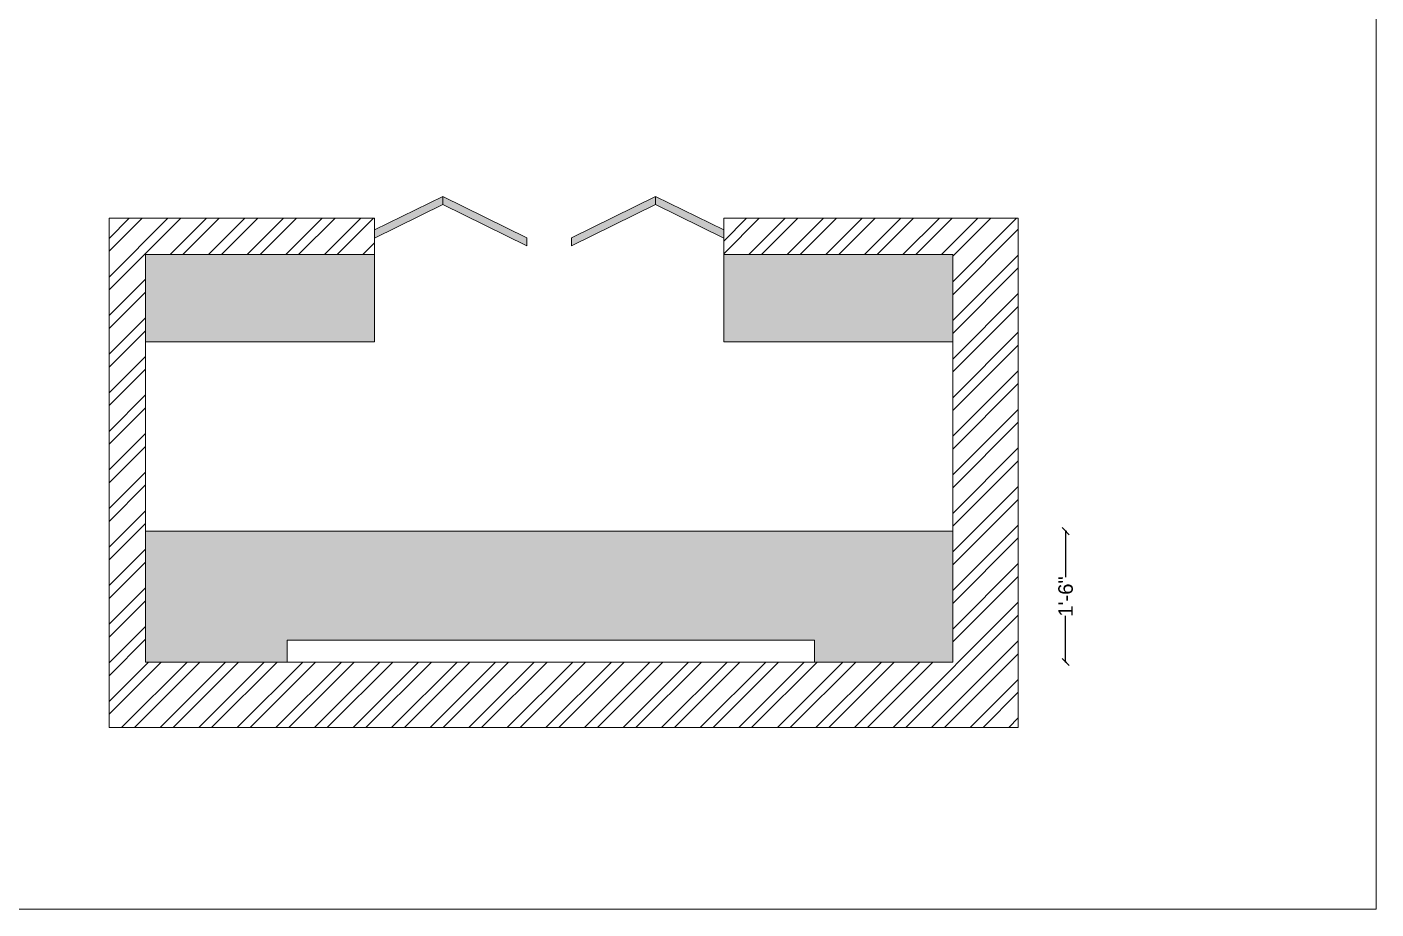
# Model space of a CAD drawing. Header units: inches. Extents: x 15448 to 46480, y -8154 to 0.
# Drawn here: x 19787.6 to 19973, y -3273.6 to -3152.3 of the extents above; entities that cross this region are included whole.
import ezdxf

# ---------------------------------------------------------------- set-up
doc = ezdxf.new("R2010")
doc.units = ezdxf.units.IN
doc.header["$MEASUREMENT"] = 0
doc.layers.add('IEL-HATCH-002', color=7, linetype='Continuous')
doc.layers.add('ROD', color=7, linetype='Continuous', lineweight=9)
doc.styles.add('b.k', font='verdana.ttf')
doc.styles.get("Standard").update_dxf_attribs({"font": 'arial.ttf'})
doc.dimstyles.new('STANDARD$0', dxfattribs={"dimscale": 0, "dimtxt": 6, "dimasz": 3, "dimexe": 2, "dimexo": 2, "dimgap": 0, "dimtad": 0, "dimtih": 1, "dimtoh": 1, "dimdec": 1, "dimzin": 0, "dimdsep": 46, "dimlunit": 4, "dimtxsty": 'b.k', "dimcen": 2.5, "dimclrd": 256, "dimclre": 256, "dimclrt": 256, "dimadec": 0, "dimazin": 0, "dimtfac": 1, "dimtdec": 1, "dimtofl": 0, "dimtmove": 2, "dimatfit": 2, "dimfxl": 1, "dimfrac": 2, "dimtolj": 1, "dimtzin": 0, "dimlwd": 9, "dimlwe": 9, "dimarcsym": 0})

# ---------------------------------------------------------------- blocks, each defined once
blk = doc.blocks.new('_Oblique')
at = {"color": 0, "linetype": 'ByBlock', "lineweight": -2}
blk.add_line((-0.5, -0.5), (0.5, 0.5), dxfattribs=at)
blk = doc.blocks.new('*D356')
at = {"color": 1, "lineweight": -2, "transparency": 16777216}
for p, q in [((19930.32, -3221.6), (19930.54, -3221.6)), ((19930.36, -3221.6), (19930.36, -3227.95)), ((19930.36, -3239.6), (19930.36, -3233.26)), ((19930.32, -3239.6), (19930.54, -3239.6))]:
    blk.add_line(p, q, dxfattribs=at)
at = {"layer": 'Defpoints', "color": 0, "transparency": 16777216}
for p in [(19914.85, -3221.6), (19914.85, -3239.6), (19930.36, -3239.6)]:
    blk.add_point(p, dxfattribs=at)
at = {"color": 1, "lineweight": -2, "transparency": 16777216}
for p, rotation in [((19930.36, -3221.6), 90), ((19930.36, -3239.6), 270)]:
    blk.add_blockref('_Oblique', p, dxfattribs=dict(at, rotation=rotation))
at = {"color": 1, "lineweight": 5, "transparency": 16777216, "insert": (19930.36, -3230.6), "char_height": 2, "attachment_point": 5, "rotation": 90}
blk.add_mtext('\\A1;1\'-6"', dxfattribs=at)

msp = doc.modelspace()

# ---------------------------------------------------------------- hatches: boundary and pattern name
at = {"layer": 'IEL-HATCH-002', "lineweight": 5, "true_color": 0x9d754d, "transparency": 33554687}
h = msp.add_hatch(color=35, dxfattribs=at)
h.dxf.hatch_style = 1
h.paths.add_polyline_path([(19883.35, -3181.32), (19883.35, -3180.2), (19873.97, -3175.59), (19873.97, -3176.71)])
h.paths.add_polyline_path([(19862.41, -3181.28), (19862.41, -3182.39), (19873.97, -3176.71), (19873.97, -3175.59)])
h.paths.add_polyline_path([(19856.28, -3182.39), (19856.28, -3181.28), (19844.73, -3175.59), (19844.73, -3176.71)])
h.paths.add_polyline_path([(19835.35, -3180.2), (19835.35, -3181.32), (19844.73, -3176.71), (19844.73, -3175.59)])
at = {"layer": 'IEL-HATCH-002', "lineweight": 5, "true_color": 0xf27172, "transparency": 33554687}
h = msp.add_hatch(dxfattribs=at)
h.set_pattern_fill('ANSI32', color=11, scale=10, angle=180)
h.set_pattern_definition([(225, (39491.6476, -6421.8178), (2.6516504, -2.6516504), []), (225, (39489.88, -6421.8178), (2.6516504, -2.6516504), [])])
h.paths.add_polyline_path([(19914.85, -3239.6), (19803.85, -3239.6), (19803.85, -3183.6), (19835.35, -3183.6), (19835.35, -3178.6), (19803.85, -3178.6), (19798.85, -3178.6), (19798.85, -3248.6), (19923.85, -3248.6), (19923.85, -3178.6), (19883.35, -3178.6), (19883.35, -3183.6), (19914.85, -3183.6)])
at = {"layer": 'IEL-HATCH-002', "lineweight": 5, "true_color": 0x9d754d, "transparency": 33554687}
h = msp.add_hatch(color=35, dxfattribs=at)
h.dxf.hatch_style = 1
h.paths.add_polyline_path([(19883.35, -3195.6), (19914.85, -3195.6), (19914.85, -3183.6), (19883.35, -3183.6)])
h.paths.add_polyline_path([(19803.85, -3195.6), (19835.35, -3195.6), (19835.35, -3183.6), (19803.85, -3183.6)])
h = msp.add_hatch(color=35, dxfattribs=at)
h.dxf.hatch_style = 1
h.paths.add_polyline_path([(19803.85, -3239.6), (19823.35, -3239.6), (19823.35, -3236.6), (19895.85, -3236.6), (19895.85, -3239.6), (19914.85, -3239.6), (19914.85, -3221.6), (19803.85, -3221.6)])

# ---------------------------------------------------------------- linework, layer by layer
at = {"lineweight": 5}
for p, q in [((19844.73, -3176.71), (19844.73, -3175.59)), ((19873.97, -3176.71), (19873.97, -3175.59)), ((19798.85, -3178.6), (19803.85, -3178.6)), ((19803.85, -3178.6), (19835.35, -3178.6)), ((19835.35, -3183.6), (19835.35, -3178.6)), ((19883.35, -3178.6), (19923.85, -3178.6)), ((19883.35, -3183.6), (19883.35, -3178.6)), ((19803.85, -3239.6), (19803.85, -3183.6)), ((19803.85, -3183.6), (19835.35, -3183.6)), ((19835.35, -3195.6), (19835.35, -3183.6)), ((19883.35, -3183.6), (19914.85, -3183.6)), ((19883.35, -3195.6), (19883.35, -3183.6)), ((19835.35, -3195.6), (19803.85, -3195.6)), ((19883.35, -3195.6), (19914.85, -3195.6)), ((19823.35, -3236.6), (19823.35, -3239.6)), ((19895.85, -3236.6), (19895.85, -3239.6))]:
    msp.add_line(p, q, dxfattribs=at)
msp.add_lwpolyline([(19441.66, -2929.25), (19973.03, -2929.25), (19973.03, -3273.56), (19441.66, -3273.56)], close=True, dxfattribs=at)
for points in [[(19835.35, -3181.32), (19844.73, -3176.71), (19856.28, -3182.39), (19856.28, -3181.28), (19844.73, -3175.59), (19835.35, -3180.2)], [(19883.35, -3181.32), (19873.97, -3176.71), (19862.41, -3182.39), (19862.41, -3181.28), (19873.97, -3175.59), (19883.35, -3180.2)]]:
    msp.add_lwpolyline(points, dxfattribs=at)
at = {"layer": 'ROD', "lineweight": 5}
for p, q in [((19798.85, -3248.6), (19798.85, -3178.6)), ((19923.85, -3248.6), (19923.85, -3178.6)), ((19914.85, -3239.6), (19914.85, -3183.6)), ((19914.85, -3221.6), (19803.85, -3221.6)), ((19895.85, -3236.6), (19823.35, -3236.6)), ((19914.85, -3239.6), (19803.85, -3239.6)), ((19798.85, -3248.6), (19923.85, -3248.6))]:
    msp.add_line(p, q, dxfattribs=at)

# ---------------------------------------------------------------- dimensions: what is measured, and where the dimension line sits
at = {"lineweight": 5}
dim = msp.add_linear_dim(base=(19930.36, -3239.6), p1=(19914.85, -3221.6), p2=(19914.85, -3239.6), angle=270, dimstyle='STANDARD$0', override={"dimscale": 1, "dimtxt": 2, "dimasz": 1, "dimexe": 0.18, "dimexo": 0.0625, "dimgap": 0.09, "dimtih": 0, "dimtoh": 0, "dimdec": 0, "dimtxsty": 'Standard', "dimblk": 'Oblique', "dimcen": 0.09, "dimclrd": 1, "dimclre": 1, "dimclrt": 1, "dimtdec": 0, "dimtmove": 1, "dimatfit": 3, "dimldrblk": 'Oblique', "dimfxl": 0.03937, "dimfxlon": 1, "dimfrac": 0, "dimlwd": 65534, "dimlwe": 65534, "dimarcsym": 1}, dxfattribs=at)
dim.commit()
dim.dimension.update_dxf_attribs({"geometry": '*D356', "text_midpoint": (19930.36, -3230.6)})

doc.saveas('drawing.dxf')
